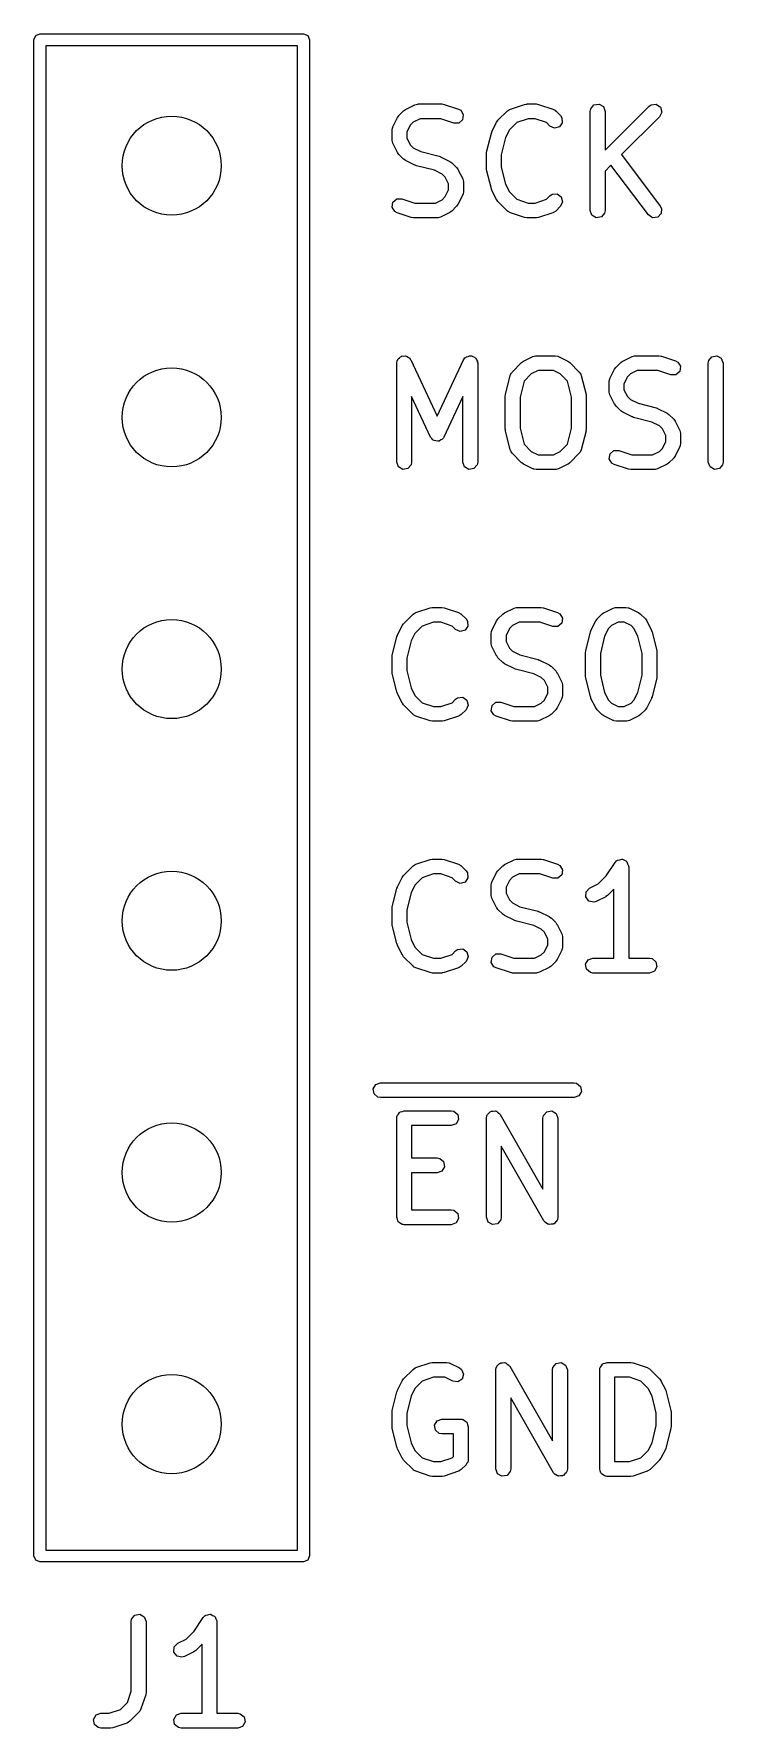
# Model space of a CAD drawing. Extents: x 127.3 to 175.4, y -127 to -66.1.
# Drawn here: x 127.99 to 134.94, y -96.76 to -79.66 of the extents above; entities that cross this region are included whole.
import ezdxf

# ---------------------------------------------------------------- set-up
doc = ezdxf.new("R2010")
doc.units = 0
doc.layers.add('BLACK', color=7, linetype='CONTINUOUS')

msp = doc.modelspace()

# ---------------------------------------------------------------- linework, layer by layer
at = {"layer": 'BLACK', "linetype": 'CONTINUOUS'}
for p, q in [((128.007, -79.6786), (128.049, -79.661)), ((128.049, -79.661), (130.709, -79.661)), ((130.709, -79.661), (130.751, -79.6786)), ((127.989, -79.721), (128.007, -79.6786)), ((127.989, -95.021), (127.989, -79.721)), ((128.109, -79.781), (128.109, -94.961)), ((130.649, -79.781), (128.109, -79.781)), ((130.649, -94.961), (130.649, -79.781)), ((130.751, -79.6786), (130.769, -79.721)), ((130.769, -79.721), (130.769, -95.021)), ((131.609, -80.6003), (131.657, -80.5051)), ((131.657, -80.5051), (131.67, -80.487)), ((131.67, -80.487), (131.671, -80.4856)), ((131.671, -80.4856), (131.719, -80.4379)), ((131.719, -80.4379), (131.737, -80.4251)), ((131.737, -80.4251), (131.738, -80.4239)), ((131.738, -80.4239), (131.833, -80.3763)), ((131.885, -80.5184), (131.816, -80.5526)), ((131.833, -80.3763), (131.858, -80.3689)), ((131.858, -80.3689), (131.863, -80.3699)), ((131.863, -80.3699), (131.867, -80.3684)), ((131.867, -80.3684), (132.105, -80.3684)), ((132.093, -80.5184), (131.885, -80.5184)), ((132.224, -80.5621), (132.093, -80.5184)), ((132.105, -80.3684), (132.127, -80.3723)), ((132.127, -80.3723), (132.129, -80.3722)), ((132.129, -80.3722), (132.272, -80.4198)), ((132.272, -80.4198), (132.295, -80.4322)), ((132.314, -80.5267), (132.276, -80.5607)), ((132.295, -80.4322), (132.321, -80.4759)), ((132.321, -80.4759), (132.314, -80.5267)), ((132.671, -80.5332), (132.766, -80.4379)), ((132.766, -80.4379), (132.788, -80.423)), ((132.788, -80.423), (132.792, -80.4226)), ((132.792, -80.4226), (132.796, -80.4198)), ((132.796, -80.4198), (132.939, -80.3722)), ((132.974, -80.5184), (132.86, -80.5565)), ((132.939, -80.3722), (132.961, -80.3689)), ((132.961, -80.3689), (132.962, -80.3684)), ((132.962, -80.3684), (133.057, -80.3684)), ((133.045, -80.5184), (132.974, -80.5184)), ((133.16, -80.5565), (133.045, -80.5184)), ((133.057, -80.3684), (133.08, -80.3723)), ((133.08, -80.3723), (133.081, -80.3722)), ((133.081, -80.3722), (133.224, -80.4198)), ((133.224, -80.4198), (133.247, -80.4322)), ((133.247, -80.4322), (133.249, -80.4361)), ((133.249, -80.4361), (133.253, -80.4379)), ((133.253, -80.4379), (133.301, -80.4856)), ((133.301, -80.4856), (133.316, -80.5069)), ((133.316, -80.5069), (133.32, -80.558)), ((133.602, -80.4434), (133.606, -80.4177)), ((133.602, -81.4434), (133.602, -80.4434)), ((133.606, -80.4177), (133.639, -80.3784)), ((133.639, -80.3784), (133.69, -80.3695)), ((133.69, -80.3695), (133.734, -80.3952)), ((133.734, -80.3952), (133.752, -80.4434)), ((133.752, -80.8337), (134.195, -80.3903)), ((133.752, -80.4434), (133.752, -80.8337)), ((134.301, -80.4964), (133.918, -80.879)), ((134.195, -80.3903), (134.216, -80.3754)), ((134.216, -80.3754), (134.267, -80.3709)), ((134.267, -80.3709), (134.309, -80.4003)), ((134.323, -80.4499), (134.301, -80.4964)), ((134.309, -80.4003), (134.323, -80.4499)), ((131.602, -80.6338), (131.606, -80.6082)), ((131.602, -80.7291), (131.602, -80.6338)), ((131.606, -80.6082), (131.609, -80.6047)), ((131.609, -80.6047), (131.609, -80.6003)), ((131.786, -80.583), (131.752, -80.6515)), ((131.752, -80.6515), (131.752, -80.7114)), ((131.816, -80.5526), (131.786, -80.583)), ((132.276, -80.5607), (132.224, -80.5621)), ((132.556, -80.8537), (132.604, -80.6633)), ((132.604, -80.6633), (132.609, -80.6514)), ((132.609, -80.6479), (132.657, -80.5527)), ((132.609, -80.6514), (132.609, -80.6479)), ((132.657, -80.5527), (132.67, -80.5347)), ((132.67, -80.5347), (132.671, -80.5332)), ((132.786, -80.6306), (132.747, -80.7076)), ((132.86, -80.5565), (132.786, -80.6306)), ((133.195, -80.5916), (133.16, -80.5565)), ((133.241, -80.6133), (133.195, -80.5916)), ((133.291, -80.6), (133.241, -80.6133)), ((133.32, -80.558), (133.291, -80.6)), ((131.603, -80.7333), (131.602, -80.7291)), ((131.602, -80.7376), (131.603, -80.7333)), ((131.609, -80.7626), (131.602, -80.7376)), ((131.657, -80.8579), (131.609, -80.7626)), ((131.658, -80.859), (131.657, -80.8579)), ((131.671, -80.8773), (131.658, -80.859)), ((131.752, -80.7114), (131.786, -80.7799)), ((131.786, -80.7799), (131.816, -80.8103)), ((131.816, -80.8103), (131.893, -80.8488)), ((131.893, -80.8488), (132.076, -80.8944)), ((132.554, -80.8719), (132.556, -80.8572)), ((132.556, -80.8572), (132.556, -80.8537)), ((132.747, -80.7076), (132.704, -80.8812)), ((131.719, -80.925), (131.671, -80.8773)), ((131.72, -80.9257), (131.719, -80.925)), ((131.738, -80.939), (131.72, -80.9257)), ((131.833, -80.9866), (131.738, -80.939)), ((131.837, -80.987), (131.833, -80.9866)), ((131.849, -80.9923), (131.837, -80.987)), ((132.031, -81.0379), (131.849, -80.9923)), ((132.108, -81.0764), (132.031, -81.0379)), ((132.076, -80.8944), (132.087, -80.8997)), ((132.087, -80.8997), (132.091, -80.9001)), ((132.091, -80.9001), (132.186, -80.9477)), ((132.186, -80.9477), (132.204, -80.9611)), ((132.204, -80.9611), (132.206, -80.9618)), ((132.206, -80.9618), (132.253, -81.0094)), ((132.253, -81.0094), (132.266, -81.0277)), ((132.266, -81.0277), (132.267, -81.0289)), ((132.267, -81.0289), (132.315, -81.1241)), ((132.554, -81.0148), (132.554, -80.8719)), ((132.555, -81.018), (132.554, -81.0148)), ((132.556, -81.033), (132.555, -81.018)), ((132.604, -81.2235), (132.556, -81.033)), ((132.704, -80.8812), (132.704, -81.0056)), ((132.704, -81.0056), (132.747, -81.1791)), ((133.811, -80.9861), (133.752, -81.0459)), ((134.188, -81.4884), (133.811, -80.9861)), ((133.918, -80.879), (134.308, -81.3984)), ((132.139, -81.1068), (132.108, -81.0764)), ((132.173, -81.1753), (132.139, -81.1068)), ((132.173, -81.2352), (132.173, -81.1753)), ((132.315, -81.1241), (132.322, -81.1491)), ((132.322, -81.1491), (132.321, -81.1534)), ((132.321, -81.1534), (132.323, -81.1576)), ((132.323, -81.1576), (132.323, -81.2529)), ((132.747, -81.1791), (132.786, -81.2561)), ((133.752, -81.0459), (133.752, -81.4434)), ((131.603, -81.4108), (131.611, -81.36)), ((131.611, -81.36), (131.649, -81.326)), ((131.649, -81.326), (131.7, -81.3246)), ((131.7, -81.3246), (131.832, -81.3684)), ((131.832, -81.3684), (132.04, -81.3684)), ((132.04, -81.3684), (132.108, -81.3341)), ((132.108, -81.3341), (132.139, -81.3037)), ((132.139, -81.3037), (132.173, -81.2352)), ((132.267, -81.3817), (132.254, -81.3997)), ((132.315, -81.2864), (132.267, -81.3817)), ((132.316, -81.282), (132.315, -81.2864)), ((132.318, -81.2785), (132.316, -81.282)), ((132.323, -81.2529), (132.318, -81.2785)), ((132.606, -81.2264), (132.604, -81.2235)), ((132.609, -81.2388), (132.606, -81.2264)), ((132.657, -81.334), (132.609, -81.2388)), ((132.658, -81.3352), (132.657, -81.334)), ((132.671, -81.3535), (132.658, -81.3352)), ((132.766, -81.4488), (132.671, -81.3535)), ((132.786, -81.2561), (132.86, -81.3302)), ((132.86, -81.3302), (132.974, -81.3684)), ((132.974, -81.3684), (133.045, -81.3684)), ((133.045, -81.3684), (133.16, -81.3302)), ((133.16, -81.3302), (133.195, -81.2951)), ((133.195, -81.2951), (133.216, -81.2801)), ((133.216, -81.2801), (133.267, -81.2757)), ((133.267, -81.2757), (133.309, -81.3051)), ((133.323, -81.3547), (133.301, -81.4012)), ((133.309, -81.3051), (133.323, -81.3547)), ((131.63, -81.4545), (131.603, -81.4108)), ((131.653, -81.4669), (131.63, -81.4545)), ((131.796, -81.5145), (131.653, -81.4669)), ((131.797, -81.5145), (131.796, -81.5145)), ((131.819, -81.5184), (131.797, -81.5145)), ((132.057, -81.5184), (131.819, -81.5184)), ((132.062, -81.5168), (132.057, -81.5184)), ((132.066, -81.5179), (132.062, -81.5168)), ((132.091, -81.5104), (132.066, -81.5179)), ((132.186, -81.4628), (132.091, -81.5104)), ((132.187, -81.4616), (132.186, -81.4628)), ((132.206, -81.4488), (132.187, -81.4616)), ((132.253, -81.4012), (132.206, -81.4488)), ((132.254, -81.3997), (132.253, -81.4012)), ((132.77, -81.4507), (132.766, -81.4488)), ((132.773, -81.4545), (132.77, -81.4507)), ((132.796, -81.4669), (132.773, -81.4545)), ((132.939, -81.5145), (132.796, -81.4669)), ((132.94, -81.5145), (132.939, -81.5145)), ((132.962, -81.5184), (132.94, -81.5145)), ((133.057, -81.5184), (132.962, -81.5184)), ((133.059, -81.5178), (133.057, -81.5184)), ((133.081, -81.5145), (133.059, -81.5178)), ((133.224, -81.4669), (133.081, -81.5145)), ((133.228, -81.4641), (133.224, -81.4669)), ((133.232, -81.4637), (133.228, -81.4641)), ((133.253, -81.4488), (133.232, -81.4637)), ((133.301, -81.4012), (133.253, -81.4488)), ((133.619, -81.4916), (133.602, -81.4434)), ((133.663, -81.5172), (133.619, -81.4916)), ((133.714, -81.5083), (133.663, -81.5172)), ((133.747, -81.469), (133.714, -81.5083)), ((133.752, -81.4434), (133.747, -81.469)), ((134.231, -81.5164), (134.188, -81.4884)), ((134.282, -81.5103), (134.231, -81.5164)), ((134.317, -81.4728), (134.282, -81.5103)), ((134.308, -81.3984), (134.32, -81.4216)), ((134.32, -81.4216), (134.317, -81.4728)), ((131.676, -82.931), (131.687, -82.9184)), ((131.687, -82.9184), (131.696, -82.9167)), ((131.696, -82.9167), (131.705, -82.9109)), ((131.705, -82.9109), (131.721, -82.9123)), ((131.721, -82.9123), (131.737, -82.9095)), ((131.737, -82.9095), (131.746, -82.9145)), ((131.746, -82.9145), (131.756, -82.9154)), ((131.756, -82.9154), (131.767, -82.927)), ((132.347, -82.9261), (132.353, -82.9184)), ((132.353, -82.9184), (132.369, -82.9156)), ((132.369, -82.9156), (132.384, -82.9086)), ((132.384, -82.9086), (132.394, -82.9112)), ((132.394, -82.9112), (132.404, -82.9095)), ((132.404, -82.9095), (132.418, -82.9177)), ((132.418, -82.9177), (132.434, -82.9219)), ((132.434, -82.9219), (132.44, -82.9301)), ((132.929, -82.9639), (133.024, -82.9163)), ((133.024, -82.9163), (133.049, -82.9089)), ((133.049, -82.9089), (133.053, -82.9099)), ((133.053, -82.9099), (133.057, -82.9084)), ((133.057, -82.9084), (133.248, -82.9084)), ((133.248, -82.9084), (133.274, -82.9129)), ((133.274, -82.9129), (133.277, -82.9158)), ((133.277, -82.9158), (133.281, -82.9163)), ((133.281, -82.9163), (133.377, -82.9639)), ((133.929, -82.9639), (134.024, -82.9163)), ((134.024, -82.9163), (134.049, -82.9089)), ((134.049, -82.9089), (134.053, -82.9099)), ((134.053, -82.9099), (134.057, -82.9084)), ((134.057, -82.9084), (134.296, -82.9084)), ((134.296, -82.9084), (134.318, -82.9123)), ((134.318, -82.9123), (134.319, -82.9122)), ((134.319, -82.9122), (134.462, -82.9598)), ((134.797, -82.9577), (134.829, -82.9184)), ((134.829, -82.9184), (134.88, -82.9095)), ((134.88, -82.9095), (134.924, -82.9351)), ((131.649, -82.9834), (131.654, -82.9577)), ((131.649, -83.9834), (131.649, -82.9834)), ((131.654, -82.9577), (131.66, -82.95)), ((131.66, -82.95), (131.663, -82.9404)), ((131.663, -82.9404), (131.676, -82.931)), ((131.767, -82.927), (131.782, -82.9351)), ((131.782, -82.9351), (131.785, -82.9446)), ((131.785, -82.9446), (131.792, -82.9516)), ((131.792, -82.9516), (132.057, -83.5203)), ((132.057, -83.5203), (132.323, -82.9516)), ((132.323, -82.9516), (132.338, -82.9303)), ((132.338, -82.9303), (132.347, -82.9261)), ((132.44, -82.9301), (132.448, -82.9351)), ((132.448, -82.9351), (132.454, -82.9505)), ((132.454, -82.9505), (132.463, -82.964)), ((132.463, -82.964), (132.462, -82.9739)), ((132.462, -82.9739), (132.466, -82.9834)), ((132.466, -82.9834), (132.466, -83.9834)), ((132.794, -83.108), (132.805, -83.0842)), ((132.805, -83.0842), (132.811, -83.0799)), ((132.811, -83.0799), (132.814, -83.0732)), ((132.814, -83.0732), (132.909, -82.9779)), ((132.909, -82.9779), (132.928, -82.9651)), ((132.928, -82.9651), (132.929, -82.9639)), ((133.007, -83.0926), (132.935, -83.1646)), ((133.075, -83.0584), (133.007, -83.0926)), ((133.23, -83.0584), (133.075, -83.0584)), ((133.299, -83.0926), (133.23, -83.0584)), ((133.371, -83.1646), (133.299, -83.0926)), ((133.377, -82.9639), (133.395, -82.9773)), ((133.395, -82.9773), (133.396, -82.9779)), ((133.396, -82.9779), (133.491, -83.0732)), ((133.491, -83.0732), (133.506, -83.0945)), ((133.8, -83.1403), (133.848, -83.0451)), ((133.848, -83.0451), (133.861, -83.027)), ((133.861, -83.027), (133.862, -83.0256)), ((133.862, -83.0256), (133.909, -82.9779)), ((133.909, -82.9779), (133.928, -82.9651)), ((133.928, -82.9651), (133.929, -82.9639)), ((134.007, -83.0926), (133.976, -83.123)), ((134.075, -83.0584), (134.007, -83.0926)), ((134.283, -83.0584), (134.075, -83.0584)), ((134.415, -83.1021), (134.283, -83.0584)), ((134.462, -82.9598), (134.485, -82.9722)), ((134.504, -83.0667), (134.466, -83.1007)), ((134.485, -82.9722), (134.512, -83.0159)), ((134.512, -83.0159), (134.504, -83.0667)), ((134.792, -82.9834), (134.797, -82.9577)), ((134.792, -83.9834), (134.792, -82.9834)), ((134.924, -82.9351), (134.942, -82.9834)), ((134.942, -82.9834), (134.942, -83.9834)), ((132.747, -83.2985), (132.794, -83.108)), ((132.935, -83.1646), (132.894, -83.3259)), ((133.411, -83.3259), (133.371, -83.1646)), ((133.506, -83.0945), (133.507, -83.1019)), ((133.507, -83.1019), (133.511, -83.108)), ((133.511, -83.108), (133.559, -83.2985)), ((133.792, -83.1738), (133.797, -83.1482)), ((133.792, -83.2691), (133.792, -83.1738)), ((133.797, -83.1482), (133.799, -83.1447)), ((133.799, -83.1447), (133.8, -83.1403)), ((133.976, -83.123), (133.942, -83.1915)), ((133.942, -83.1915), (133.942, -83.2514)), ((133.942, -83.2514), (133.976, -83.3199)), ((134.466, -83.1007), (134.415, -83.1021)), ((131.989, -83.7294), (131.799, -83.3214)), ((131.799, -83.3214), (131.799, -83.9834)), ((132.316, -83.3214), (132.125, -83.7294)), ((132.316, -83.9834), (132.316, -83.3214)), ((132.744, -83.3167), (132.747, -83.302)), ((132.744, -83.65), (132.744, -83.3167)), ((132.747, -83.302), (132.747, -83.2985)), ((132.894, -83.3259), (132.894, -83.6408)), ((133.411, -83.6408), (133.411, -83.3259)), ((133.559, -83.2985), (133.56, -83.3134)), ((133.56, -83.3134), (133.561, -83.3167)), ((133.561, -83.3167), (133.561, -83.65)), ((133.794, -83.2733), (133.792, -83.2691)), ((133.792, -83.2776), (133.794, -83.2733)), ((133.8, -83.3026), (133.792, -83.2776)), ((133.848, -83.3979), (133.8, -83.3026)), ((133.849, -83.399), (133.848, -83.3979)), ((133.862, -83.4173), (133.849, -83.399)), ((133.909, -83.465), (133.862, -83.4173)), ((133.976, -83.3199), (134.007, -83.3503)), ((134.007, -83.3503), (134.084, -83.3888)), ((134.084, -83.3888), (134.266, -83.4344)), ((134.266, -83.4344), (134.278, -83.4397)), ((133.911, -83.4657), (133.909, -83.465)), ((133.929, -83.479), (133.911, -83.4657)), ((134.024, -83.5266), (133.929, -83.479)), ((134.027, -83.527), (134.024, -83.5266)), ((134.039, -83.5323), (134.027, -83.527)), ((134.222, -83.5779), (134.039, -83.5323)), ((134.299, -83.6164), (134.222, -83.5779)), ((134.278, -83.4397), (134.281, -83.4401)), ((134.281, -83.4401), (134.377, -83.4877)), ((134.377, -83.4877), (134.395, -83.5011)), ((134.395, -83.5011), (134.396, -83.5018)), ((134.396, -83.5018), (134.444, -83.5494)), ((134.444, -83.5494), (134.457, -83.5677)), ((134.457, -83.5677), (134.458, -83.5689)), ((134.458, -83.5689), (134.505, -83.6641)), ((132.003, -83.7431), (131.989, -83.7294)), ((132.014, -83.7591), (132.003, -83.7431)), ((132.021, -83.7608), (132.014, -83.7591)), ((132.026, -83.7656), (132.021, -83.7608)), ((132.045, -83.7673), (132.026, -83.7656)), ((132.064, -83.7724), (132.045, -83.7673)), ((132.07, -83.7695), (132.064, -83.7724)), ((132.077, -83.7701), (132.07, -83.7695)), ((132.093, -83.7589), (132.077, -83.7701)), ((132.11, -83.7507), (132.093, -83.7589)), ((132.116, -83.7426), (132.11, -83.7507)), ((132.119, -83.7406), (132.116, -83.7426)), ((132.12, -83.7374), (132.119, -83.7406)), ((132.125, -83.7294), (132.12, -83.7374)), ((132.746, -83.6533), (132.744, -83.65)), ((132.747, -83.6682), (132.746, -83.6533)), ((132.794, -83.8587), (132.747, -83.6682)), ((132.894, -83.6408), (132.935, -83.8022)), ((133.371, -83.8022), (133.411, -83.6408)), ((133.559, -83.6682), (133.511, -83.8587)), ((133.561, -83.65), (133.558, -83.6648)), ((133.558, -83.6648), (133.559, -83.6682)), ((134.329, -83.6468), (134.299, -83.6164)), ((134.363, -83.7154), (134.329, -83.6468)), ((134.329, -83.8437), (134.363, -83.7752)), ((134.363, -83.7752), (134.363, -83.7154)), ((134.505, -83.6641), (134.513, -83.6891)), ((134.513, -83.6891), (134.512, -83.6934)), ((134.512, -83.6934), (134.513, -83.6976)), ((134.513, -83.6976), (134.513, -83.7929)), ((132.798, -83.8648), (132.794, -83.8587)), ((132.799, -83.8722), (132.798, -83.8648)), ((132.814, -83.8935), (132.799, -83.8722)), ((132.909, -83.9888), (132.814, -83.8935)), ((132.935, -83.8022), (133.007, -83.8741)), ((133.007, -83.8741), (133.075, -83.9084)), ((133.075, -83.9084), (133.23, -83.9084)), ((133.23, -83.9084), (133.299, -83.8741)), ((133.299, -83.8741), (133.371, -83.8022)), ((133.491, -83.8935), (133.396, -83.9888)), ((133.495, -83.8868), (133.491, -83.8935)), ((133.501, -83.8825), (133.495, -83.8868)), ((133.511, -83.8587), (133.501, -83.8825)), ((133.794, -83.9508), (133.801, -83.9)), ((133.801, -83.9), (133.839, -83.866)), ((133.839, -83.866), (133.891, -83.8646)), ((133.891, -83.8646), (134.022, -83.9084)), ((134.022, -83.9084), (134.23, -83.9084)), ((134.23, -83.9084), (134.299, -83.8741)), ((134.299, -83.8741), (134.329, -83.8437)), ((134.444, -83.9412), (134.396, -83.9888)), ((134.445, -83.9397), (134.444, -83.9412)), ((134.458, -83.9217), (134.445, -83.9397)), ((134.505, -83.8264), (134.458, -83.9217)), ((134.506, -83.822), (134.505, -83.8264)), ((134.509, -83.8185), (134.506, -83.822)), ((134.513, -83.7929), (134.509, -83.8185)), ((131.667, -84.0316), (131.649, -83.9834)), ((131.711, -84.0572), (131.667, -84.0316)), ((131.762, -84.0483), (131.711, -84.0572)), ((131.795, -84.009), (131.762, -84.0483)), ((131.799, -83.9834), (131.795, -84.009)), ((132.333, -84.0316), (132.316, -83.9834)), ((132.378, -84.0572), (132.333, -84.0316)), ((132.428, -84.0483), (132.378, -84.0572)), ((132.461, -84.009), (132.428, -84.0483)), ((132.466, -83.9834), (132.461, -84.009)), ((132.911, -83.9895), (132.909, -83.9888)), ((132.929, -84.0028), (132.911, -83.9895)), ((133.024, -84.0504), (132.929, -84.0028)), ((133.028, -84.051), (133.024, -84.0504)), ((133.032, -84.0538), (133.028, -84.051)), ((133.057, -84.0584), (133.032, -84.0538)), ((133.248, -84.0584), (133.057, -84.0584)), ((133.252, -84.0568), (133.248, -84.0584)), ((133.257, -84.0579), (133.252, -84.0568)), ((133.281, -84.0504), (133.257, -84.0579)), ((133.377, -84.0028), (133.281, -84.0504)), ((133.378, -84.0016), (133.377, -84.0028)), ((133.396, -83.9888), (133.378, -84.0016)), ((133.82, -83.9945), (133.794, -83.9508)), ((133.843, -84.0069), (133.82, -83.9945)), ((133.986, -84.0545), (133.843, -84.0069)), ((133.988, -84.0545), (133.986, -84.0545)), ((134.01, -84.0584), (133.988, -84.0545)), ((134.248, -84.0584), (134.01, -84.0584)), ((134.252, -84.0568), (134.248, -84.0584)), ((134.257, -84.0579), (134.252, -84.0568)), ((134.281, -84.0504), (134.257, -84.0579)), ((134.377, -84.0028), (134.281, -84.0504)), ((134.378, -84.0016), (134.377, -84.0028)), ((134.396, -83.9888), (134.378, -84.0016)), ((134.81, -84.0316), (134.792, -83.9834)), ((134.854, -84.0572), (134.81, -84.0316)), ((134.904, -84.0483), (134.854, -84.0572)), ((134.937, -84.009), (134.904, -84.0483)), ((134.942, -83.9834), (134.937, -84.009)), ((131.843, -85.4998), (131.986, -85.4522)), ((131.986, -85.4522), (132.008, -85.4489)), ((132.008, -85.4489), (132.01, -85.4484)), ((132.01, -85.4484), (132.105, -85.4484)), ((132.105, -85.4484), (132.127, -85.4523)), ((132.127, -85.4523), (132.129, -85.4522)), ((132.129, -85.4522), (132.272, -85.4998)), ((132.738, -85.5039), (132.833, -85.4563)), ((132.833, -85.4563), (132.858, -85.4489)), ((132.858, -85.4489), (132.863, -85.4499)), ((132.863, -85.4499), (132.867, -85.4484)), ((132.867, -85.4484), (133.105, -85.4484)), ((133.105, -85.4484), (133.127, -85.4523)), ((133.127, -85.4523), (133.129, -85.4522)), ((133.129, -85.4522), (133.272, -85.4998)), ((133.738, -85.5039), (133.833, -85.4563)), ((133.833, -85.4563), (133.858, -85.4489)), ((133.858, -85.4489), (133.863, -85.4499)), ((133.863, -85.4499), (133.867, -85.4484)), ((133.867, -85.4484), (133.962, -85.4484)), ((133.962, -85.4484), (133.988, -85.4529)), ((133.988, -85.4529), (133.991, -85.4558)), ((133.991, -85.4558), (133.996, -85.4563)), ((133.996, -85.4563), (134.091, -85.5039)), ((131.657, -85.7279), (131.705, -85.6327)), ((131.705, -85.6327), (131.718, -85.6147)), ((131.718, -85.6147), (131.719, -85.6132)), ((131.719, -85.6132), (131.814, -85.5179)), ((131.814, -85.5179), (131.835, -85.503)), ((131.907, -85.6365), (131.833, -85.7106)), ((131.835, -85.503), (131.84, -85.5026)), ((131.84, -85.5026), (131.843, -85.4998)), ((132.022, -85.5984), (131.907, -85.6365)), ((132.093, -85.5984), (132.022, -85.5984)), ((132.207, -85.6365), (132.093, -85.5984)), ((132.243, -85.6716), (132.207, -85.6365)), ((132.272, -85.4998), (132.295, -85.5122)), ((132.295, -85.5122), (132.297, -85.5161)), ((132.297, -85.5161), (132.301, -85.5179)), ((132.301, -85.5179), (132.349, -85.5656)), ((132.368, -85.638), (132.339, -85.68)), ((132.349, -85.5656), (132.364, -85.5869)), ((132.364, -85.5869), (132.368, -85.638)), ((132.609, -85.6803), (132.657, -85.5851)), ((132.657, -85.5851), (132.67, -85.567)), ((132.67, -85.567), (132.671, -85.5656)), ((132.671, -85.5656), (132.719, -85.5179)), ((132.719, -85.5179), (132.737, -85.5051)), ((132.737, -85.5051), (132.738, -85.5039)), ((132.816, -85.6326), (132.786, -85.663)), ((132.885, -85.5984), (132.816, -85.6326)), ((133.093, -85.5984), (132.885, -85.5984)), ((133.224, -85.6421), (133.093, -85.5984)), ((133.276, -85.6407), (133.224, -85.6421)), ((133.272, -85.4998), (133.295, -85.5122)), ((133.314, -85.6067), (133.276, -85.6407)), ((133.295, -85.5122), (133.321, -85.5559)), ((133.321, -85.5559), (133.314, -85.6067)), ((133.609, -85.6803), (133.657, -85.5851)), ((133.657, -85.5851), (133.67, -85.567)), ((133.67, -85.567), (133.671, -85.5656)), ((133.671, -85.5656), (133.719, -85.5179)), ((133.719, -85.5179), (133.737, -85.5051)), ((133.737, -85.5051), (133.738, -85.5039)), ((133.816, -85.6326), (133.786, -85.663)), ((133.885, -85.5984), (133.816, -85.6326)), ((133.945, -85.5984), (133.885, -85.5984)), ((134.013, -85.6326), (133.945, -85.5984)), ((134.043, -85.663), (134.013, -85.6326)), ((134.091, -85.5039), (134.109, -85.5173)), ((134.109, -85.5173), (134.11, -85.5179)), ((134.11, -85.5179), (134.158, -85.5656)), ((134.158, -85.5656), (134.171, -85.5839)), ((134.171, -85.5839), (134.172, -85.5851)), ((134.172, -85.5851), (134.22, -85.6803)), ((131.604, -85.9337), (131.651, -85.7433)), ((131.651, -85.7433), (131.657, -85.7314)), ((131.657, -85.7314), (131.657, -85.7279)), ((131.795, -85.7876), (131.752, -85.9612)), ((131.833, -85.7106), (131.795, -85.7876)), ((132.289, -85.6933), (132.243, -85.6716)), ((132.339, -85.68), (132.289, -85.6933)), ((132.602, -85.7138), (132.606, -85.6882)), ((132.602, -85.8091), (132.602, -85.7138)), ((132.603, -85.8133), (132.602, -85.8091)), ((132.602, -85.8176), (132.603, -85.8133)), ((132.609, -85.8426), (132.602, -85.8176)), ((132.606, -85.6882), (132.609, -85.6847)), ((132.609, -85.6847), (132.609, -85.6803)), ((132.786, -85.663), (132.752, -85.7315)), ((132.752, -85.7315), (132.752, -85.7914)), ((132.752, -85.7914), (132.786, -85.8599)), ((133.556, -85.8861), (133.604, -85.6956)), ((133.604, -85.6956), (133.609, -85.6838)), ((133.609, -85.6838), (133.609, -85.6803)), ((133.747, -85.74), (133.704, -85.9135)), ((133.786, -85.663), (133.747, -85.74)), ((134.082, -85.74), (134.043, -85.663)), ((134.125, -85.9135), (134.082, -85.74)), ((134.22, -85.6803), (134.223, -85.6927)), ((134.223, -85.6927), (134.225, -85.6956)), ((134.225, -85.6956), (134.273, -85.8861)), ((131.602, -85.9519), (131.604, -85.9372)), ((131.602, -86.0948), (131.602, -85.9519)), ((131.604, -85.9372), (131.604, -85.9337)), ((131.752, -85.9612), (131.752, -86.0856)), ((132.657, -85.9379), (132.609, -85.8426)), ((132.658, -85.939), (132.657, -85.9379)), ((132.671, -85.9573), (132.658, -85.939)), ((132.719, -86.005), (132.671, -85.9573)), ((132.786, -85.8599), (132.816, -85.8903)), ((132.816, -85.8903), (132.893, -85.9288)), ((132.893, -85.9288), (133.076, -85.9744)), ((133.076, -85.9744), (133.087, -85.9797)), ((133.087, -85.9797), (133.091, -85.9801)), ((133.091, -85.9801), (133.186, -86.0277)), ((133.554, -85.9043), (133.556, -85.8896)), ((133.554, -86.1424), (133.554, -85.9043)), ((133.556, -85.8896), (133.556, -85.8861)), ((133.704, -85.9135), (133.704, -86.1332)), ((134.125, -86.1332), (134.125, -85.9135)), ((134.273, -85.8861), (134.274, -85.9011)), ((134.274, -85.9011), (134.275, -85.9043)), ((134.275, -85.9043), (134.275, -86.1424)), ((131.603, -86.098), (131.602, -86.0948)), ((131.604, -86.113), (131.603, -86.098)), ((131.651, -86.3035), (131.604, -86.113)), ((131.752, -86.0856), (131.795, -86.2591)), ((132.72, -86.0057), (132.719, -86.005)), ((132.738, -86.019), (132.72, -86.0057)), ((132.833, -86.0666), (132.738, -86.019)), ((132.837, -86.067), (132.833, -86.0666)), ((132.849, -86.0723), (132.837, -86.067)), ((133.031, -86.1179), (132.849, -86.0723)), ((133.108, -86.1564), (133.031, -86.1179)), ((133.139, -86.1868), (133.108, -86.1564)), ((133.186, -86.0277), (133.204, -86.0411)), ((133.204, -86.0411), (133.206, -86.0418)), ((133.206, -86.0418), (133.253, -86.0894)), ((133.253, -86.0894), (133.266, -86.1077)), ((133.266, -86.1077), (133.267, -86.1089)), ((133.267, -86.1089), (133.315, -86.2041)), ((133.555, -86.1457), (133.554, -86.1424)), ((133.556, -86.1606), (133.555, -86.1457)), ((133.604, -86.3511), (133.556, -86.1606)), ((133.704, -86.1332), (133.747, -86.3067)), ((134.082, -86.3067), (134.125, -86.1332)), ((134.273, -86.1606), (134.225, -86.3511)), ((134.275, -86.1424), (134.273, -86.1571)), ((134.273, -86.1571), (134.273, -86.1606)), ((131.653, -86.3064), (131.651, -86.3035)), ((131.657, -86.3188), (131.653, -86.3064)), ((131.705, -86.414), (131.657, -86.3188)), ((131.795, -86.2591), (131.833, -86.3361)), ((131.833, -86.3361), (131.907, -86.4102)), ((133.173, -86.2553), (133.139, -86.1868)), ((133.139, -86.3837), (133.173, -86.3152)), ((133.173, -86.3152), (133.173, -86.2553)), ((133.315, -86.2041), (133.322, -86.2291)), ((133.323, -86.3329), (133.318, -86.3585)), ((133.322, -86.2291), (133.321, -86.2334)), ((133.321, -86.2334), (133.323, -86.2376)), ((133.323, -86.2376), (133.323, -86.3329)), ((133.747, -86.3067), (133.786, -86.3837)), ((134.043, -86.3837), (134.082, -86.3067)), ((131.706, -86.4152), (131.705, -86.414)), ((131.719, -86.4335), (131.706, -86.4152)), ((131.814, -86.5288), (131.719, -86.4335)), ((131.907, -86.4102), (132.022, -86.4484)), ((132.022, -86.4484), (132.093, -86.4484)), ((132.093, -86.4484), (132.207, -86.4102)), ((132.207, -86.4102), (132.243, -86.3751)), ((132.243, -86.3751), (132.264, -86.3601)), ((132.264, -86.3601), (132.315, -86.3557)), ((132.349, -86.4812), (132.301, -86.5288)), ((132.315, -86.3557), (132.357, -86.3851)), ((132.37, -86.4347), (132.349, -86.4812)), ((132.357, -86.3851), (132.37, -86.4347)), ((132.603, -86.4908), (132.611, -86.44)), ((132.63, -86.5345), (132.603, -86.4908)), ((132.611, -86.44), (132.649, -86.406)), ((132.649, -86.406), (132.7, -86.4046)), ((132.7, -86.4046), (132.832, -86.4484)), ((132.832, -86.4484), (133.04, -86.4484)), ((133.04, -86.4484), (133.108, -86.4141)), ((133.108, -86.4141), (133.139, -86.3837)), ((133.253, -86.4812), (133.206, -86.5288)), ((133.254, -86.4797), (133.253, -86.4812)), ((133.267, -86.4617), (133.254, -86.4797)), ((133.315, -86.3664), (133.267, -86.4617)), ((133.316, -86.362), (133.315, -86.3664)), ((133.318, -86.3585), (133.316, -86.362)), ((133.606, -86.354), (133.604, -86.3511)), ((133.609, -86.3664), (133.606, -86.354)), ((133.657, -86.4617), (133.609, -86.3664)), ((133.658, -86.4628), (133.657, -86.4617)), ((133.671, -86.4812), (133.658, -86.4628)), ((133.719, -86.5288), (133.671, -86.4812)), ((133.786, -86.3837), (133.816, -86.4141)), ((133.816, -86.4141), (133.885, -86.4484)), ((133.885, -86.4484), (133.945, -86.4484)), ((133.945, -86.4484), (134.013, -86.4141)), ((134.013, -86.4141), (134.043, -86.3837)), ((134.158, -86.4812), (134.11, -86.5288)), ((134.159, -86.4797), (134.158, -86.4812)), ((134.172, -86.4617), (134.159, -86.4797)), ((134.22, -86.3664), (134.172, -86.4617)), ((134.225, -86.3511), (134.22, -86.3629)), ((134.22, -86.3629), (134.22, -86.3664)), ((131.818, -86.5307), (131.814, -86.5288)), ((131.82, -86.5345), (131.818, -86.5307)), ((131.843, -86.5469), (131.82, -86.5345)), ((131.986, -86.5945), (131.843, -86.5469)), ((131.988, -86.5945), (131.986, -86.5945)), ((132.01, -86.5984), (131.988, -86.5945)), ((132.105, -86.5984), (132.01, -86.5984)), ((132.107, -86.5978), (132.105, -86.5984)), ((132.129, -86.5945), (132.107, -86.5978)), ((132.272, -86.5469), (132.129, -86.5945)), ((132.275, -86.5441), (132.272, -86.5469)), ((132.28, -86.5437), (132.275, -86.5441)), ((132.301, -86.5288), (132.28, -86.5437)), ((132.653, -86.5469), (132.63, -86.5345)), ((132.796, -86.5945), (132.653, -86.5469)), ((132.797, -86.5945), (132.796, -86.5945)), ((132.819, -86.5984), (132.797, -86.5945)), ((133.057, -86.5984), (132.819, -86.5984)), ((133.062, -86.5968), (133.057, -86.5984)), ((133.066, -86.5979), (133.062, -86.5968)), ((133.091, -86.5904), (133.066, -86.5979)), ((133.186, -86.5428), (133.091, -86.5904)), ((133.187, -86.5416), (133.186, -86.5428)), ((133.206, -86.5288), (133.187, -86.5416)), ((133.72, -86.5295), (133.719, -86.5288)), ((133.738, -86.5428), (133.72, -86.5295)), ((133.833, -86.5904), (133.738, -86.5428)), ((133.838, -86.591), (133.833, -86.5904)), ((133.841, -86.5938), (133.838, -86.591)), ((133.867, -86.5984), (133.841, -86.5938)), ((133.962, -86.5984), (133.867, -86.5984)), ((133.966, -86.5968), (133.962, -86.5984)), ((133.971, -86.5979), (133.966, -86.5968)), ((133.996, -86.5904), (133.971, -86.5979)), ((134.091, -86.5428), (133.996, -86.5904)), ((134.092, -86.5416), (134.091, -86.5428)), ((134.11, -86.5288), (134.092, -86.5416)), ((131.814, -88.0579), (131.835, -88.043)), ((131.835, -88.043), (131.84, -88.0426)), ((131.84, -88.0426), (131.843, -88.0398)), ((131.843, -88.0398), (131.986, -87.9922)), ((131.986, -87.9922), (132.008, -87.9889)), ((132.008, -87.9889), (132.01, -87.9884)), ((132.01, -87.9884), (132.105, -87.9884)), ((132.105, -87.9884), (132.127, -87.9923)), ((132.127, -87.9923), (132.129, -87.9922)), ((132.129, -87.9922), (132.272, -88.0398)), ((132.272, -88.0398), (132.295, -88.0522)), ((132.719, -88.0579), (132.737, -88.0451)), ((132.737, -88.0451), (132.738, -88.0439)), ((132.738, -88.0439), (132.833, -87.9963)), ((132.833, -87.9963), (132.858, -87.9889)), ((132.858, -87.9889), (132.863, -87.9899)), ((132.863, -87.9899), (132.867, -87.9884)), ((132.867, -87.9884), (133.105, -87.9884)), ((133.105, -87.9884), (133.127, -87.9923)), ((133.127, -87.9923), (133.129, -87.9922)), ((133.129, -87.9922), (133.272, -88.0398)), ((133.272, -88.0398), (133.295, -88.0522)), ((133.761, -88.1584), (133.852, -88.0218)), ((133.852, -88.0218), (133.87, -88.0029)), ((133.87, -88.0029), (133.874, -88.0017)), ((133.874, -88.0017), (133.877, -87.9984)), ((133.877, -87.9984), (133.899, -87.9946)), ((133.899, -87.9946), (133.919, -87.9885)), ((133.919, -87.9885), (133.923, -87.9902)), ((133.923, -87.9902), (133.928, -87.9895)), ((133.928, -87.9895), (133.946, -88.0004)), ((133.946, -88.0004), (133.966, -88.0091)), ((133.966, -88.0091), (133.968, -88.013)), ((133.968, -88.013), (133.972, -88.0151)), ((133.972, -88.0151), (133.979, -88.0356)), ((133.979, -88.0356), (133.989, -88.0551)), ((131.657, -88.2679), (131.705, -88.1727)), ((131.705, -88.1727), (131.718, -88.1547)), ((131.718, -88.1547), (131.719, -88.1532)), ((131.719, -88.1532), (131.814, -88.0579)), ((131.907, -88.1765), (131.833, -88.2506)), ((132.022, -88.1384), (131.907, -88.1765)), ((132.093, -88.1384), (132.022, -88.1384)), ((132.207, -88.1765), (132.093, -88.1384)), ((132.243, -88.2116), (132.207, -88.1765)), ((132.289, -88.2333), (132.243, -88.2116)), ((132.339, -88.22), (132.289, -88.2333)), ((132.295, -88.0522), (132.297, -88.0561)), ((132.297, -88.0561), (132.301, -88.0579)), ((132.301, -88.0579), (132.349, -88.1056)), ((132.368, -88.178), (132.339, -88.22)), ((132.349, -88.1056), (132.364, -88.1269)), ((132.364, -88.1269), (132.368, -88.178)), ((132.609, -88.2203), (132.657, -88.1251)), ((132.609, -88.2247), (132.609, -88.2203)), ((132.657, -88.1251), (132.67, -88.107)), ((132.67, -88.107), (132.671, -88.1056)), ((132.671, -88.1056), (132.719, -88.0579)), ((132.786, -88.203), (132.752, -88.2715)), ((132.816, -88.1726), (132.786, -88.203)), ((132.885, -88.1384), (132.816, -88.1726)), ((133.093, -88.1384), (132.885, -88.1384)), ((133.224, -88.1821), (133.093, -88.1384)), ((133.276, -88.1807), (133.224, -88.1821)), ((133.314, -88.1467), (133.276, -88.1807)), ((133.295, -88.0522), (133.321, -88.0959)), ((133.321, -88.0959), (133.314, -88.1467)), ((133.68, -88.2398), (133.761, -88.1584)), ((133.989, -88.0551), (133.988, -88.0593)), ((133.988, -88.0593), (133.99, -88.0634)), ((133.99, -88.0634), (133.99, -88.9884)), ((131.604, -88.4737), (131.651, -88.2833)), ((131.651, -88.2833), (131.657, -88.2714)), ((131.657, -88.2714), (131.657, -88.2679)), ((131.795, -88.3276), (131.752, -88.5012)), ((131.833, -88.2506), (131.795, -88.3276)), ((132.602, -88.2538), (132.606, -88.2282)), ((132.602, -88.3491), (132.602, -88.2538)), ((132.603, -88.3533), (132.602, -88.3491)), ((132.602, -88.3576), (132.603, -88.3533)), ((132.609, -88.3826), (132.602, -88.3576)), ((132.606, -88.2282), (132.609, -88.2247)), ((132.657, -88.4779), (132.609, -88.3826)), ((132.752, -88.2715), (132.752, -88.3314)), ((132.752, -88.3314), (132.786, -88.3999)), ((133.557, -88.3705), (133.56, -88.3192)), ((133.588, -88.4117), (133.557, -88.3705)), ((133.56, -88.3192), (133.595, -88.282)), ((133.595, -88.282), (133.68, -88.2398)), ((133.758, -88.3685), (133.662, -88.4162)), ((133.759, -88.3673), (133.758, -88.3685)), ((133.777, -88.3545), (133.759, -88.3673)), ((133.84, -88.292), (133.777, -88.3545)), ((133.84, -88.9884), (133.84, -88.292)), ((131.602, -88.4919), (131.604, -88.4772)), ((131.602, -88.6348), (131.602, -88.4919)), ((131.604, -88.4772), (131.604, -88.4737)), ((131.752, -88.5012), (131.752, -88.6256)), ((132.658, -88.479), (132.657, -88.4779)), ((132.671, -88.4973), (132.658, -88.479)), ((132.719, -88.545), (132.671, -88.4973)), ((132.72, -88.5457), (132.719, -88.545)), ((132.738, -88.559), (132.72, -88.5457)), ((132.833, -88.6066), (132.738, -88.559)), ((132.786, -88.3999), (132.816, -88.4303)), ((132.816, -88.4303), (132.893, -88.4688)), ((132.893, -88.4688), (133.076, -88.5144)), ((133.076, -88.5144), (133.087, -88.5197)), ((133.087, -88.5197), (133.091, -88.5201)), ((133.091, -88.5201), (133.186, -88.5677)), ((133.637, -88.4236), (133.588, -88.4117)), ((133.662, -88.4162), (133.637, -88.4236)), ((131.603, -88.638), (131.602, -88.6348)), ((131.604, -88.653), (131.603, -88.638)), ((131.651, -88.8435), (131.604, -88.653)), ((131.752, -88.6256), (131.795, -88.7991)), ((132.837, -88.607), (132.833, -88.6066)), ((132.849, -88.6123), (132.837, -88.607)), ((133.031, -88.6579), (132.849, -88.6123)), ((133.108, -88.6964), (133.031, -88.6579)), ((133.139, -88.7268), (133.108, -88.6964)), ((133.173, -88.7953), (133.139, -88.7268)), ((133.186, -88.5677), (133.204, -88.5811)), ((133.204, -88.5811), (133.206, -88.5818)), ((133.206, -88.5818), (133.253, -88.6294)), ((133.253, -88.6294), (133.266, -88.6477)), ((133.266, -88.6477), (133.267, -88.6489)), ((133.267, -88.6489), (133.315, -88.7441)), ((131.653, -88.8464), (131.651, -88.8435)), ((131.657, -88.8588), (131.653, -88.8464)), ((131.705, -88.954), (131.657, -88.8588)), ((131.795, -88.7991), (131.833, -88.8761)), ((131.833, -88.8761), (131.907, -88.9502)), ((132.243, -88.9151), (132.264, -88.9001)), ((132.264, -88.9001), (132.315, -88.8957)), ((132.315, -88.8957), (132.357, -88.9251)), ((133.139, -88.9237), (133.173, -88.8552)), ((133.173, -88.8552), (133.173, -88.7953)), ((133.315, -88.9064), (133.267, -89.0017)), ((133.315, -88.7441), (133.322, -88.7691)), ((133.316, -88.902), (133.315, -88.9064)), ((133.318, -88.8985), (133.316, -88.902)), ((133.323, -88.8729), (133.318, -88.8985)), ((133.322, -88.7691), (133.321, -88.7734)), ((133.321, -88.7734), (133.323, -88.7776)), ((133.323, -88.7776), (133.323, -88.8729)), ((131.706, -88.9552), (131.705, -88.954)), ((131.719, -88.9735), (131.706, -88.9552)), ((131.814, -89.0688), (131.719, -88.9735)), ((131.818, -89.0707), (131.814, -89.0688)), ((131.82, -89.0745), (131.818, -89.0707)), ((131.843, -89.0869), (131.82, -89.0745)), ((131.907, -88.9502), (132.022, -88.9884)), ((132.022, -88.9884), (132.093, -88.9884)), ((132.093, -88.9884), (132.207, -88.9502)), ((132.207, -88.9502), (132.243, -88.9151)), ((132.301, -89.0688), (132.28, -89.0837)), ((132.349, -89.0212), (132.301, -89.0688)), ((132.37, -88.9747), (132.349, -89.0212)), ((132.357, -88.9251), (132.37, -88.9747)), ((132.603, -89.0308), (132.611, -88.98)), ((132.63, -89.0745), (132.603, -89.0308)), ((132.611, -88.98), (132.649, -88.946)), ((132.653, -89.0869), (132.63, -89.0745)), ((132.649, -88.946), (132.7, -88.9446)), ((132.7, -88.9446), (132.832, -88.9884)), ((132.832, -88.9884), (133.04, -88.9884)), ((133.04, -88.9884), (133.108, -88.9541)), ((133.108, -88.9541), (133.139, -88.9237)), ((133.206, -89.0688), (133.187, -89.0816)), ((133.253, -89.0212), (133.206, -89.0688)), ((133.254, -89.0197), (133.253, -89.0212)), ((133.267, -89.0017), (133.254, -89.0197)), ((133.555, -89.0503), (133.581, -89.0059)), ((133.564, -89.1009), (133.555, -89.0503)), ((133.581, -89.0059), (133.629, -88.9884)), ((133.629, -88.9884), (133.84, -88.9884)), ((133.99, -88.9884), (134.2, -88.9884)), ((134.2, -88.9884), (134.226, -88.9929)), ((134.226, -88.9929), (134.265, -89.0259)), ((134.274, -89.0764), (134.249, -89.1208)), ((134.265, -89.0259), (134.274, -89.0764)), ((131.986, -89.1345), (131.843, -89.0869)), ((131.988, -89.1345), (131.986, -89.1345)), ((132.01, -89.1384), (131.988, -89.1345)), ((132.105, -89.1384), (132.01, -89.1384)), ((132.107, -89.1378), (132.105, -89.1384)), ((132.129, -89.1345), (132.107, -89.1378)), ((132.272, -89.0869), (132.129, -89.1345)), ((132.275, -89.0841), (132.272, -89.0869)), ((132.28, -89.0837), (132.275, -89.0841)), ((132.796, -89.1345), (132.653, -89.0869)), ((132.797, -89.1345), (132.796, -89.1345)), ((132.819, -89.1384), (132.797, -89.1345)), ((133.057, -89.1384), (132.819, -89.1384)), ((133.062, -89.1368), (133.057, -89.1384)), ((133.066, -89.1379), (133.062, -89.1368)), ((133.091, -89.1304), (133.066, -89.1379)), ((133.186, -89.0828), (133.091, -89.1304)), ((133.187, -89.0816), (133.186, -89.0828)), ((133.603, -89.1338), (133.564, -89.1009)), ((133.629, -89.1384), (133.603, -89.1338)), ((134.2, -89.1384), (133.629, -89.1384)), ((134.249, -89.1208), (134.2, -89.1384)), ((131.412, -90.308), (131.438, -90.2635)), ((131.438, -90.2635), (131.486, -90.246)), ((131.486, -90.246), (133.438, -90.246)), ((133.438, -90.246), (133.464, -90.2505)), ((133.464, -90.2505), (133.503, -90.2835)), ((131.421, -90.3585), (131.412, -90.308)), ((131.46, -90.3915), (131.421, -90.3585)), ((131.486, -90.396), (131.46, -90.3915)), ((133.438, -90.396), (131.486, -90.396)), ((133.487, -90.3784), (133.438, -90.396)), ((133.512, -90.334), (133.487, -90.3784)), ((133.503, -90.2835), (133.512, -90.334)), ((131.649, -90.6034), (131.651, -90.5936)), ((131.649, -91.6034), (131.649, -90.6034)), ((131.65, -90.5903), (131.652, -90.5874)), ((131.651, -90.5936), (131.65, -90.5903)), ((131.652, -90.5874), (131.654, -90.5777)), ((131.654, -90.5777), (131.666, -90.5628)), ((131.666, -90.5628), (131.676, -90.5459)), ((131.676, -90.5459), (131.682, -90.5436)), ((131.682, -90.5436), (131.687, -90.5384)), ((131.687, -90.5384), (131.706, -90.535)), ((131.706, -90.535), (131.724, -90.5284)), ((131.724, -90.5284), (132.2, -90.5284)), ((132.2, -90.5284), (132.226, -90.5329)), ((132.226, -90.5329), (132.265, -90.5659)), ((132.265, -90.5659), (132.274, -90.6164)), ((132.554, -90.6034), (132.558, -90.5777)), ((132.554, -91.6034), (132.554, -90.6034)), ((132.558, -90.5777), (132.563, -90.5724)), ((132.563, -90.5724), (132.564, -90.5656)), ((132.564, -90.5656), (132.579, -90.5532)), ((132.579, -90.5532), (132.591, -90.5384)), ((132.591, -90.5384), (132.598, -90.5372)), ((132.598, -90.5372), (132.604, -90.5328)), ((132.604, -90.5328), (132.623, -90.5329)), ((132.623, -90.5329), (132.642, -90.5295)), ((132.642, -90.5295), (132.648, -90.533)), ((132.648, -90.533), (132.655, -90.533)), ((132.655, -90.533), (132.67, -90.5455)), ((132.67, -90.5455), (132.686, -90.5551)), ((132.686, -90.5551), (132.689, -90.5617)), ((132.689, -90.5617), (132.694, -90.5661)), ((132.694, -90.5661), (133.125, -91.3209)), ((133.125, -90.6034), (133.13, -90.5777)), ((133.125, -91.3209), (133.125, -90.6034)), ((133.13, -90.5777), (133.163, -90.5384)), ((133.163, -90.5384), (133.213, -90.5295)), ((133.213, -90.5295), (133.258, -90.5551)), ((133.258, -90.5551), (133.275, -90.6034)), ((133.275, -90.6034), (133.275, -91.6034)), ((132.2, -90.6784), (131.799, -90.6784)), ((131.799, -90.6784), (131.799, -91.0045)), ((132.249, -90.6608), (132.2, -90.6784)), ((132.274, -90.6164), (132.249, -90.6608)), ((133.135, -91.6406), (132.704, -90.8858)), ((132.704, -90.8858), (132.704, -91.6034)), ((131.799, -91.0045), (132.057, -91.0045)), ((132.057, -91.0045), (132.083, -91.0091)), ((132.083, -91.0091), (132.122, -91.042)), ((132.131, -91.0926), (132.106, -91.137)), ((132.122, -91.042), (132.131, -91.0926)), ((132.057, -91.1546), (131.799, -91.1546)), ((131.799, -91.1546), (131.799, -91.5284)), ((132.106, -91.137), (132.057, -91.1546)), ((131.656, -91.6217), (131.649, -91.6034)), ((131.659, -91.6409), (131.656, -91.6217)), ((131.664, -91.6452), (131.659, -91.6409)), ((131.799, -91.5284), (132.2, -91.5284)), ((132.2, -91.5284), (132.226, -91.5329)), ((132.226, -91.5329), (132.265, -91.5659)), ((132.274, -91.6164), (132.249, -91.6608)), ((132.265, -91.5659), (132.274, -91.6164)), ((132.571, -91.6516), (132.554, -91.6034)), ((132.699, -91.629), (132.666, -91.6683)), ((132.704, -91.6034), (132.699, -91.629)), ((133.14, -91.6451), (133.135, -91.6406)), ((133.265, -91.6411), (133.25, -91.6535)), ((133.266, -91.6343), (133.265, -91.6411)), ((133.271, -91.629), (133.266, -91.6343)), ((133.275, -91.6034), (133.271, -91.629)), ((131.667, -91.6516), (131.664, -91.6452)), ((131.684, -91.6613), (131.667, -91.6516)), ((131.698, -91.6738), (131.684, -91.6613)), ((131.708, -91.6756), (131.698, -91.6738)), ((131.711, -91.6772), (131.708, -91.6756)), ((131.714, -91.6766), (131.711, -91.6772)), ((131.724, -91.6784), (131.714, -91.6766)), ((132.2, -91.6784), (131.724, -91.6784)), ((132.249, -91.6608), (132.2, -91.6784)), ((132.616, -91.6772), (132.571, -91.6516)), ((132.666, -91.6683), (132.616, -91.6772)), ((133.143, -91.6516), (133.14, -91.6451)), ((133.16, -91.6612), (133.143, -91.6516)), ((133.174, -91.6737), (133.16, -91.6612)), ((133.181, -91.6738), (133.174, -91.6737)), ((133.187, -91.6772), (133.181, -91.6738)), ((133.206, -91.6739), (133.187, -91.6772)), ((133.226, -91.6739), (133.206, -91.6739)), ((133.231, -91.6695), (133.226, -91.6739)), ((133.238, -91.6683), (133.231, -91.6695)), ((133.25, -91.6535), (133.238, -91.6683)), ((131.719, -93.2332), (131.814, -93.1379)), ((131.814, -93.1379), (131.835, -93.123)), ((131.835, -93.123), (131.84, -93.1226)), ((131.84, -93.1226), (131.843, -93.1198)), ((131.843, -93.1198), (131.986, -93.0722)), ((131.986, -93.0722), (132.008, -93.0689)), ((132.008, -93.0689), (132.01, -93.0684)), ((132.01, -93.0684), (132.153, -93.0684)), ((132.153, -93.0684), (132.178, -93.0729)), ((132.178, -93.0729), (132.182, -93.0758)), ((132.182, -93.0758), (132.186, -93.0763)), ((132.186, -93.0763), (132.281, -93.1239)), ((132.281, -93.1239), (132.302, -93.1394)), ((132.302, -93.1394), (132.323, -93.1865)), ((132.649, -93.1434), (132.654, -93.1177)), ((132.649, -94.1434), (132.649, -93.1434)), ((132.654, -93.1177), (132.658, -93.1124)), ((132.658, -93.1124), (132.659, -93.1056)), ((132.659, -93.1056), (132.674, -93.0932)), ((132.674, -93.0932), (132.687, -93.0784)), ((132.687, -93.0784), (132.693, -93.0772)), ((132.693, -93.0772), (132.699, -93.0728)), ((132.699, -93.0728), (132.718, -93.0729)), ((132.718, -93.0729), (132.737, -93.0695)), ((132.737, -93.0695), (132.743, -93.073)), ((132.743, -93.073), (132.75, -93.073)), ((132.75, -93.073), (132.765, -93.0855)), ((132.765, -93.0855), (132.782, -93.0951)), ((132.782, -93.0951), (132.784, -93.1017)), ((132.784, -93.1017), (132.789, -93.1061)), ((132.789, -93.1061), (133.221, -93.8609)), ((133.221, -93.1434), (133.225, -93.1177)), ((133.221, -93.8609), (133.221, -93.1434)), ((133.225, -93.1177), (133.258, -93.0784)), ((133.258, -93.0784), (133.309, -93.0695)), ((133.309, -93.0695), (133.353, -93.0951)), ((133.353, -93.0951), (133.371, -93.1434)), ((133.371, -93.1434), (133.371, -94.1434)), ((133.697, -93.1434), (133.698, -93.1336)), ((133.697, -94.1434), (133.697, -93.1434)), ((133.698, -93.1303), (133.7, -93.1274)), ((133.698, -93.1336), (133.698, -93.1303)), ((133.7, -93.1274), (133.701, -93.1177)), ((133.701, -93.1177), (133.714, -93.1028)), ((133.714, -93.1028), (133.724, -93.0859)), ((133.724, -93.0859), (133.73, -93.0836)), ((133.73, -93.0836), (133.734, -93.0784)), ((133.734, -93.0784), (133.753, -93.075)), ((133.753, -93.075), (133.772, -93.0684)), ((133.772, -93.0684), (134.01, -93.0684)), ((134.01, -93.0684), (134.032, -93.0723)), ((134.032, -93.0723), (134.034, -93.0722)), ((134.034, -93.0722), (134.176, -93.1198)), ((134.176, -93.1198), (134.199, -93.1322)), ((134.199, -93.1322), (134.202, -93.1361)), ((134.202, -93.1361), (134.206, -93.1379)), ((134.206, -93.1379), (134.301, -93.2332)), ((131.651, -93.3633), (131.657, -93.3514)), ((131.657, -93.3479), (131.705, -93.2527)), ((131.657, -93.3514), (131.657, -93.3479)), ((131.705, -93.2527), (131.718, -93.2347)), ((131.718, -93.2347), (131.719, -93.2332)), ((131.833, -93.3306), (131.795, -93.4076)), ((131.907, -93.2565), (131.833, -93.3306)), ((132.022, -93.2184), (131.907, -93.2565)), ((132.135, -93.2184), (132.022, -93.2184)), ((132.214, -93.2581), (132.135, -93.2184)), ((132.265, -93.2639), (132.214, -93.2581)), ((132.308, -93.2357), (132.265, -93.2639)), ((132.323, -93.1865), (132.308, -93.2357)), ((133.847, -93.2184), (133.847, -94.0684)), ((133.998, -93.2184), (133.847, -93.2184)), ((134.112, -93.2565), (133.998, -93.2184)), ((134.186, -93.3306), (134.112, -93.2565)), ((134.225, -93.4076), (134.186, -93.3306)), ((134.301, -93.2332), (134.314, -93.2516)), ((134.314, -93.2516), (134.315, -93.2527)), ((134.315, -93.2527), (134.363, -93.3479)), ((134.363, -93.3479), (134.366, -93.3603)), ((131.604, -93.5537), (131.651, -93.3633)), ((131.795, -93.4076), (131.752, -93.5812)), ((133.23, -94.1806), (132.799, -93.4258)), ((132.799, -93.4258), (132.799, -94.1434)), ((134.268, -93.5812), (134.225, -93.4076)), ((134.366, -93.3603), (134.368, -93.3633)), ((134.368, -93.3633), (134.416, -93.5537)), ((131.602, -93.5719), (131.604, -93.5572)), ((131.602, -93.7148), (131.602, -93.5719)), ((131.604, -93.5572), (131.604, -93.5537)), ((131.752, -93.5812), (131.752, -93.7056)), ((132.031, -93.7018), (132.057, -93.6573)), ((132.057, -93.6573), (132.105, -93.6398)), ((132.105, -93.6398), (132.296, -93.6398)), ((132.296, -93.6398), (132.305, -93.6415)), ((132.305, -93.6415), (132.309, -93.6409)), ((132.309, -93.6409), (132.311, -93.6426)), ((132.311, -93.6426), (132.321, -93.6443)), ((132.321, -93.6443), (132.336, -93.6568)), ((132.336, -93.6568), (132.353, -93.6666)), ((132.353, -93.6666), (132.355, -93.6729)), ((132.355, -93.6729), (132.361, -93.6773)), ((132.361, -93.6773), (132.364, -93.6965)), ((134.268, -93.7056), (134.268, -93.5812)), ((134.416, -93.5537), (134.417, -93.5687)), ((134.417, -93.5687), (134.418, -93.5719)), ((134.418, -93.5719), (134.418, -93.7148)), ((131.603, -93.718), (131.602, -93.7148)), ((131.604, -93.733), (131.603, -93.718)), ((131.651, -93.9235), (131.604, -93.733)), ((131.752, -93.7056), (131.795, -93.8791)), ((132.04, -93.7523), (132.031, -93.7018)), ((132.079, -93.7853), (132.04, -93.7523)), ((132.105, -93.7898), (132.079, -93.7853)), ((132.221, -93.7898), (132.105, -93.7898)), ((132.221, -94.0171), (132.221, -93.7898)), ((132.364, -93.6965), (132.371, -93.7148)), ((132.371, -93.7148), (132.371, -94.0481)), ((134.225, -93.8791), (134.268, -93.7056)), ((134.416, -93.733), (134.368, -93.9235)), ((134.418, -93.7148), (134.416, -93.7295)), ((134.416, -93.7295), (134.416, -93.733)), ((131.653, -93.9264), (131.651, -93.9235)), ((131.657, -93.9388), (131.653, -93.9264)), ((131.705, -94.034), (131.657, -93.9388)), ((131.706, -94.0352), (131.705, -94.034)), ((131.719, -94.0535), (131.706, -94.0352)), ((131.795, -93.8791), (131.833, -93.9561)), ((131.833, -93.9561), (131.907, -94.0302)), ((131.907, -94.0302), (132.022, -94.0684)), ((132.093, -94.0684), (132.207, -94.0302)), ((132.207, -94.0302), (132.221, -94.0171)), ((133.998, -94.0684), (134.112, -94.0302)), ((134.112, -94.0302), (134.186, -93.9561)), ((134.186, -93.9561), (134.225, -93.8791)), ((134.315, -94.034), (134.302, -94.0521)), ((134.363, -93.9388), (134.315, -94.034)), ((134.368, -93.9235), (134.363, -93.9353)), ((134.363, -93.9353), (134.363, -93.9388)), ((131.814, -94.1488), (131.719, -94.0535)), ((131.818, -94.1507), (131.814, -94.1488)), ((131.82, -94.1545), (131.818, -94.1507)), ((131.843, -94.1669), (131.82, -94.1545)), ((131.986, -94.2145), (131.843, -94.1669)), ((132.022, -94.0684), (132.093, -94.0684)), ((132.272, -94.1669), (132.129, -94.2145)), ((132.275, -94.1641), (132.272, -94.1669)), ((132.28, -94.1637), (132.275, -94.1641)), ((132.301, -94.1488), (132.28, -94.1637)), ((132.349, -94.1012), (132.301, -94.1488)), ((132.356, -94.0863), (132.349, -94.1012)), ((132.366, -94.0738), (132.356, -94.0863)), ((132.369, -94.0576), (132.366, -94.0738)), ((132.37, -94.0547), (132.369, -94.0576)), ((132.371, -94.0481), (132.37, -94.0527)), ((132.37, -94.0527), (132.37, -94.0547)), ((132.667, -94.1916), (132.649, -94.1434)), ((132.711, -94.2172), (132.667, -94.1916)), ((132.795, -94.169), (132.762, -94.2083)), ((132.799, -94.1434), (132.795, -94.169)), ((133.236, -94.1851), (133.23, -94.1806)), ((133.238, -94.1916), (133.236, -94.1851)), ((133.255, -94.2012), (133.238, -94.1916)), ((133.27, -94.2137), (133.255, -94.2012)), ((133.345, -94.1935), (133.333, -94.2083)), ((133.36, -94.1811), (133.345, -94.1935)), ((133.362, -94.1743), (133.36, -94.1811)), ((133.366, -94.169), (133.362, -94.1743)), ((133.371, -94.1434), (133.366, -94.169)), ((133.703, -94.1617), (133.697, -94.1434)), ((133.707, -94.1809), (133.703, -94.1617)), ((133.712, -94.1852), (133.707, -94.1809)), ((133.714, -94.1916), (133.712, -94.1852)), ((133.731, -94.2013), (133.714, -94.1916)), ((133.746, -94.2138), (133.731, -94.2013)), ((133.847, -94.0684), (133.998, -94.0684)), ((134.176, -94.1669), (134.034, -94.2145)), ((134.18, -94.1641), (134.176, -94.1669)), ((134.184, -94.1637), (134.18, -94.1641)), ((134.206, -94.1488), (134.184, -94.1637)), ((134.301, -94.0535), (134.206, -94.1488)), ((134.302, -94.0521), (134.301, -94.0535)), ((131.988, -94.2145), (131.986, -94.2145)), ((132.01, -94.2184), (131.988, -94.2145)), ((132.105, -94.2184), (132.01, -94.2184)), ((132.107, -94.2178), (132.105, -94.2184)), ((132.129, -94.2145), (132.107, -94.2178)), ((132.762, -94.2083), (132.711, -94.2172)), ((133.277, -94.2138), (133.27, -94.2137)), ((133.283, -94.2172), (133.277, -94.2138)), ((133.302, -94.2139), (133.283, -94.2172)), ((133.321, -94.2139), (133.302, -94.2139)), ((133.326, -94.2095), (133.321, -94.2139)), ((133.333, -94.2083), (133.326, -94.2095)), ((133.756, -94.2156), (133.746, -94.2138)), ((133.759, -94.2172), (133.756, -94.2156)), ((133.762, -94.2166), (133.759, -94.2172)), ((133.772, -94.2184), (133.762, -94.2166)), ((134.01, -94.2184), (133.772, -94.2184)), ((134.011, -94.2178), (134.01, -94.2184)), ((134.034, -94.2145), (134.011, -94.2178)), ((128.007, -95.0634), (127.989, -95.021)), ((128.109, -94.961), (130.649, -94.961)), ((130.769, -95.021), (130.751, -95.0634)), ((128.049, -95.081), (128.007, -95.0634)), ((130.709, -95.081), (128.049, -95.081)), ((130.751, -95.0634), (130.709, -95.081)), ((128.971, -95.6834), (128.975, -95.6577)), ((128.971, -96.3855), (128.971, -95.6834)), ((128.975, -95.6577), (129.008, -95.6184)), ((129.008, -95.6184), (129.059, -95.6095)), ((129.059, -95.6095), (129.103, -95.6351)), ((129.103, -95.6351), (129.121, -95.6834)), ((129.121, -95.6834), (129.121, -96.3976)), ((129.606, -95.7784), (129.698, -95.6418)), ((129.698, -95.6418), (129.716, -95.6229)), ((129.716, -95.6229), (129.72, -95.6217)), ((129.72, -95.6217), (129.722, -95.6184)), ((129.722, -95.6184), (129.744, -95.6146)), ((129.744, -95.6146), (129.765, -95.6085)), ((129.765, -95.6085), (129.769, -95.6102)), ((129.769, -95.6102), (129.773, -95.6095)), ((129.773, -95.6095), (129.792, -95.6204)), ((129.792, -95.6204), (129.812, -95.6291)), ((129.812, -95.6291), (129.814, -95.633)), ((129.814, -95.633), (129.817, -95.6351)), ((129.817, -95.6351), (129.825, -95.6556)), ((129.825, -95.6556), (129.835, -95.6751)), ((129.835, -95.6751), (129.834, -95.6793)), ((129.834, -95.6793), (129.835, -95.6834)), ((129.835, -95.6834), (129.835, -96.6084)), ((129.405, -95.9392), (129.441, -95.902)), ((129.441, -95.902), (129.525, -95.8598)), ((129.525, -95.8598), (129.606, -95.7784)), ((129.685, -95.912), (129.623, -95.9745)), ((129.685, -96.6084), (129.685, -95.912)), ((129.402, -95.9905), (129.405, -95.9392)), ((129.433, -96.0317), (129.402, -95.9905)), ((129.483, -96.0436), (129.433, -96.0317)), ((129.508, -96.0362), (129.483, -96.0436)), ((129.603, -95.9885), (129.508, -96.0362)), ((129.604, -95.9873), (129.603, -95.9885)), ((129.623, -95.9745), (129.604, -95.9873)), ((128.933, -96.5), (128.971, -96.3855)), ((129.117, -96.4214), (129.069, -96.5642)), ((129.121, -96.3976), (129.117, -96.4197)), ((129.117, -96.4197), (129.117, -96.4214)), ((128.748, -96.6084), (128.862, -96.5702)), ((128.862, -96.5702), (128.933, -96.5)), ((129.051, -96.5935), (128.956, -96.6888)), ((129.053, -96.5895), (129.051, -96.5935)), ((129.057, -96.5871), (129.053, -96.5895)), ((129.069, -96.5642), (129.057, -96.5871)), ((128.591, -96.6703), (128.617, -96.6259)), ((128.6, -96.7209), (128.591, -96.6703)), ((128.639, -96.7538), (128.6, -96.7209)), ((128.617, -96.6259), (128.665, -96.6084)), ((128.665, -96.7584), (128.639, -96.7538)), ((128.665, -96.6084), (128.748, -96.6084)), ((128.76, -96.7584), (128.665, -96.7584)), ((128.762, -96.7578), (128.76, -96.7584)), ((128.784, -96.7545), (128.762, -96.7578)), ((128.927, -96.7069), (128.784, -96.7545)), ((128.93, -96.7041), (128.927, -96.7069)), ((128.935, -96.7037), (128.93, -96.7041)), ((128.956, -96.6888), (128.935, -96.7037)), ((129.4, -96.6703), (129.426, -96.6259)), ((129.409, -96.7209), (129.4, -96.6703)), ((129.449, -96.7538), (129.409, -96.7209)), ((129.426, -96.6259), (129.474, -96.6084)), ((129.474, -96.7584), (129.449, -96.7538)), ((129.474, -96.6084), (129.685, -96.6084)), ((130.046, -96.7584), (129.474, -96.7584)), ((129.835, -96.6084), (130.046, -96.6084)), ((130.046, -96.6084), (130.071, -96.6129)), ((130.094, -96.7408), (130.046, -96.7584)), ((130.071, -96.6129), (130.111, -96.6459)), ((130.12, -96.6964), (130.094, -96.7408)), ((130.111, -96.6459), (130.12, -96.6964))]:
    msp.add_line(p, q, dxfattribs=at)
at = {"layer": 'BLACK'}
for centre in [(129.379, -80.991), (129.379, -83.531), (129.379, -86.071), (129.379, -88.611), (129.379, -91.151), (129.379, -93.691)]:
    msp.add_circle(centre, 0.5, dxfattribs=at)

doc.saveas('drawing.dxf')
